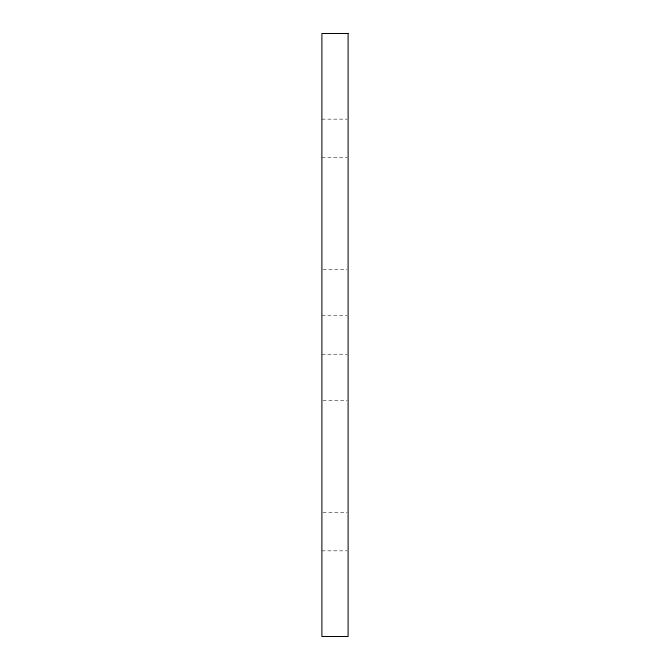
<?xml version="1.0" encoding="UTF-8"?>
<svg xmlns="http://www.w3.org/2000/svg" width="670" height="670" viewBox="0 0 670 670"><rect width="100%" height="100%" fill="white"/><g stroke="black" fill="none" stroke-linecap="round" stroke-linejoin="round"><path stroke-width="0.5" stroke-dasharray="3.35 2.51" d="M321.893 119.143L347.102 119.143M321.893 157.592L347.102 157.592M322.898 269.457L347.102 269.457M321.893 315.771L347.102 315.771M321.893 354.229L347.102 354.229M322.898 400.543L347.102 400.543M322.898 512.416L347.102 512.416M321.893 550.841L347.102 550.841"/><path stroke-width="1" d="M348.107 33.5L321.893 33.5L321.893 636.5L348.107 636.5L348.107 33.5"/></g></svg>
